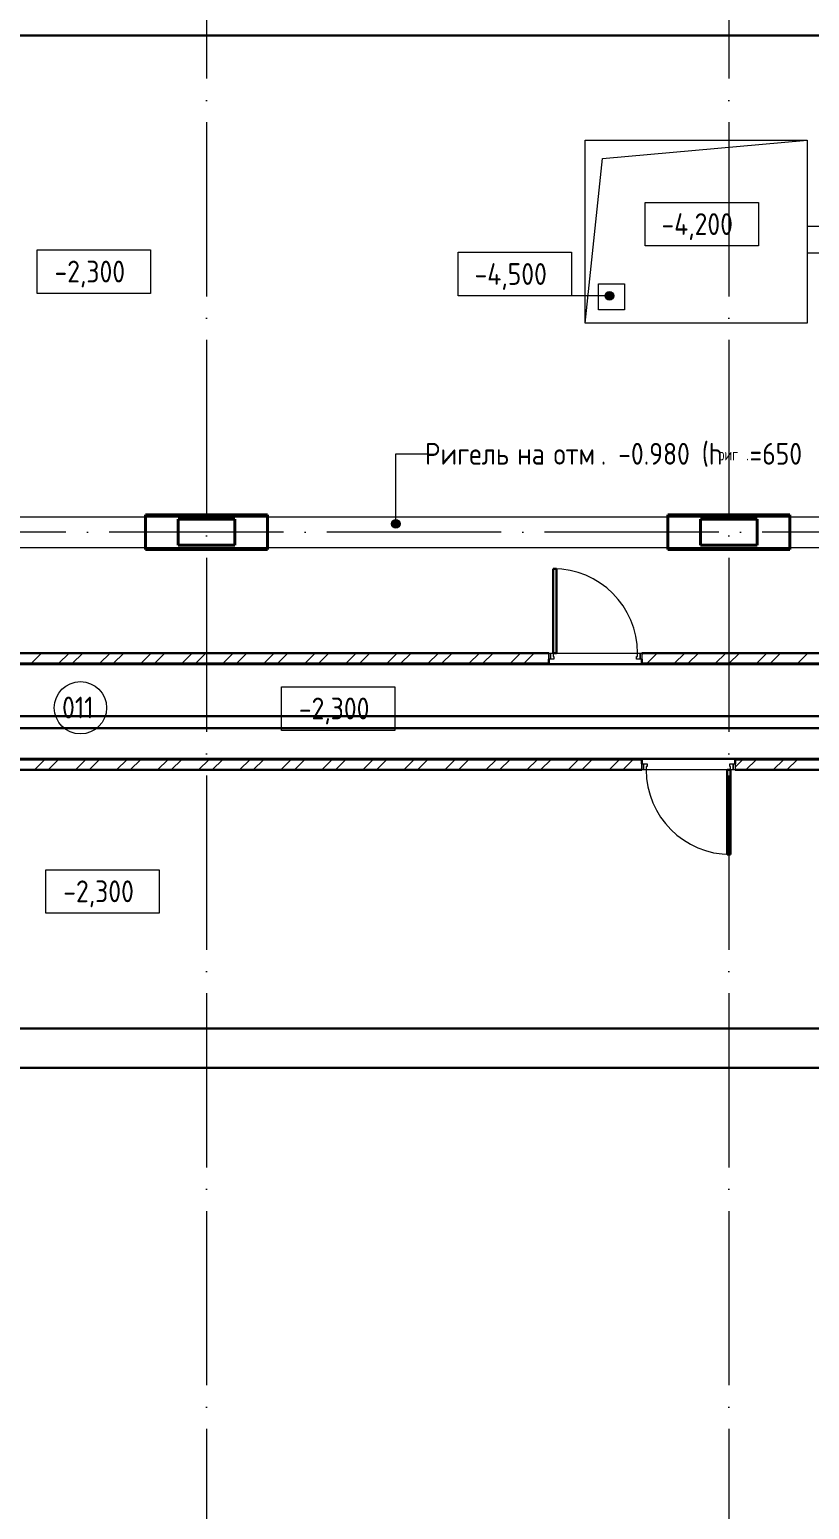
# Model space of a CAD drawing. Header units: millimetres. Extents: x -259793 to 1187961, y -549744 to 43070.
# Drawn here: x -197300 to -188342, y 9042 to 26031 of the extents above; entities that cross this region are included whole.
import ezdxf
from ezdxf import colors
from ezdxf.entities.mleader import LeaderData, LeaderLine
from ezdxf.math import Vec2, Vec3

# ---------------------------------------------------------------- set-up
doc = ezdxf.new("R2010")
doc.units = ezdxf.units.MM
doc.linetypes.add('ADSK_Линия сетки', pattern=[25, 20, -2.5, 0, -2.5])
doc.linetypes.add('ADSK_Сверху', pattern=[450, 300, -150])
for name, color, linetype, lineweight in [('RC-Выноски', 7, 'Continuous', 0), ('RC-Линии_связи-Адресные', 5, 'Continuous', 30), ('Аннотация', 7, 'Continuous', 18), ('Двери', 252, 'Continuous', 9), ('Линии', 7, 'Continuous', 9), ('лс', 5, 'Continuous', 30), ('Марки помещений', 252, 'Continuous', 20), ('Несущие колонны', 252, 'Continuous', 18), ('Оси', 252, 'Continuous', 9), ('Отметки', 7, 'Continuous', 9), ('Перекрытие', 252, 'Continuous', 18), ('Стены наружные', 7, 'Continuous', 18)]:
    doc.layers.add(name, color=color, linetype=linetype, lineweight=lineweight)
doc.styles.add('GOST Common_2', font='', dxfattribs={"width": 0.9, "height": 250})
doc.styles.add('GOST Common_3', font='', dxfattribs={"height": 3.5})
doc.styles.add('RubezhCAD', font='', dxfattribs={"oblique": 10})
doc.styles.get('GOST Common_2').set_extended_font_data('GOST type B')
doc.styles.get('GOST Common_3').set_extended_font_data('GOST 2.304 type A')
doc.styles.get('RubezhCAD').set_extended_font_data('GOST type A')

# ---------------------------------------------------------------- blocks, each defined once
blk = doc.blocks.new('подвал')
at = {"layer": 'Аннотация', "lineweight": 9, "true_color": 0x636466}
h = blk.add_hatch(color=251, dxfattribs=at)
edge = h.paths.add_edge_path()
edge.add_arc((-193093, 20356), 50, 0, 360)
at = {"layer": 'Отметки', "true_color": 0x636466}
h = blk.add_hatch(color=251, dxfattribs=at)
edge = h.paths.add_edge_path()
edge.add_arc((-190640, 22974), 50, 0, 360)
at = {"layer": 'Аннотация', "color": 251, "lineweight": 20, "true_color": 0x636466}
for p, q in [((-190229, 23547), (-190229, 24047)), ((-190229, 24047), (-188929, 24047)), ((-188929, 24047), (-188929, 23547)), ((-197213, 23001), (-197213, 23501)), ((-197213, 23501), (-195913, 23501)), ((-195913, 23501), (-195913, 23001)), ((-192377, 22974), (-192377, 23474)), ((-192377, 23474), (-191077, 23474)), ((-191077, 23474), (-191077, 22974)), ((-188929, 23547), (-190229, 23547)), ((-195913, 23001), (-197213, 23001)), ((-191077, 22974), (-192377, 22974)), ((-194406, 17985), (-194406, 18485)), ((-194406, 18485), (-193106, 18485)), ((-193106, 18485), (-193106, 17985)), ((-193106, 17985), (-194406, 17985)), ((-197112, 15886), (-197112, 16386)), ((-197112, 16386), (-195812, 16386)), ((-195812, 16386), (-195812, 15886)), ((-195812, 15886), (-197112, 15886))]:
    blk.add_line(p, q, dxfattribs=at)
at = {"layer": 'Аннотация', "color": 251, "lineweight": 9, "true_color": 0x636466}
for p, q in [((-193093, 21161), (-192735, 21161)), ((-193093, 20356), (-193093, 21161))]:
    blk.add_line(p, q, dxfattribs=at)
blk.add_circle((-193093, 20356), 50, dxfattribs=at)
at = {"layer": 'Двери', "color": 251, "lineweight": 30, "true_color": 0x636466}
for p, q in [((-191287, 19842), (-191247, 19842)), ((-191287, 18872), (-191287, 19842)), ((-191247, 19842), (-191247, 18872)), ((-191247, 18872), (-191287, 18872)), ((-189287, 16562), (-189287, 17532)), ((-189287, 17532), (-189247, 17532)), ((-189247, 17532), (-189247, 16562)), ((-189247, 16562), (-189287, 16562))]:
    blk.add_line(p, q, dxfattribs=at)
at = {"layer": 'Двери', "color": 251, "true_color": 0x636466}
for p, q in [((-191337, 18872), (-191317, 18872)), ((-191337, 18802), (-191337, 18872)), ((-191317, 18872), (-191287, 18872)), ((-191317, 18802), (-191317, 18872)), ((-191317, 18872), (-191317, 18802)), ((-191287, 18872), (-191287, 18832)), ((-190317, 18872), (-190287, 18872)), ((-190317, 18832), (-190317, 18872)), ((-190287, 18872), (-190287, 18802)), ((-190287, 18872), (-190267, 18872)), ((-190287, 18802), (-190287, 18872)), ((-190267, 18872), (-190267, 18802)), ((-191317, 18802), (-191337, 18802)), ((-191277, 18802), (-191317, 18802)), ((-191287, 18832), (-191277, 18832)), ((-191277, 18832), (-191277, 18802)), ((-190327, 18832), (-190317, 18832)), ((-190327, 18802), (-190327, 18832)), ((-190287, 18802), (-190327, 18802)), ((-190267, 18802), (-190287, 18802)), ((-190267, 17602), (-190247, 17602)), ((-190267, 17532), (-190267, 17602)), ((-190247, 17532), (-190267, 17532)), ((-190247, 17532), (-190247, 17602)), ((-190247, 17602), (-190207, 17602)), ((-190247, 17602), (-190247, 17532)), ((-190217, 17532), (-190247, 17532)), ((-190217, 17572), (-190217, 17532)), ((-190207, 17572), (-190217, 17572)), ((-190207, 17602), (-190207, 17572)), ((-189257, 17602), (-189217, 17602)), ((-189257, 17572), (-189257, 17602)), ((-189247, 17572), (-189257, 17572)), ((-189247, 17532), (-189247, 17572)), ((-189217, 17532), (-189247, 17532)), ((-189217, 17602), (-189217, 17532)), ((-189217, 17532), (-189217, 17602)), ((-189217, 17602), (-189197, 17602)), ((-189197, 17532), (-189217, 17532)), ((-189197, 17602), (-189197, 17532))]:
    blk.add_line(p, q, dxfattribs=at)
for centre, start, end in [((-191287, 18872), 0, 90), ((-189247, 17532), 180, 270)]:
    blk.add_arc(centre, 970, start, end, dxfattribs=at)
at = {"layer": 'Линии', "color": 251, "linetype": 'ADSK_Сверху', "ltscale": 100, "true_color": 0x636466}
for p, q in [((-178222, 23769), (-188367, 23769)), ((-188367, 23769), (-188367, 23469)), ((-188367, 23469), (-178222, 23469)), ((-200827, 20437), (-180362, 20437)), ((-200827, 20087), (-180362, 20087))]:
    blk.add_line(p, q, dxfattribs=at)
at = {"layer": 'Марки помещений', "color": 251, "true_color": 0x636466}
blk.add_circle((-196716, 18245), 300, dxfattribs=at)
at = {"layer": 'Несущие колонны', "color": 251, "lineweight": 40, "true_color": 0x636466}
for p, q in [((-195967, 20062), (-195967, 20462)), ((-195967, 20462), (-194567, 20462)), ((-195592, 20112), (-195592, 20412)), ((-195592, 20412), (-194942, 20412)), ((-194942, 20412), (-194942, 20112)), ((-194567, 20462), (-194567, 20062)), ((-189967, 20062), (-189967, 20462)), ((-189967, 20462), (-188567, 20462)), ((-189592, 20112), (-189592, 20412)), ((-189592, 20412), (-188942, 20412)), ((-188942, 20412), (-188942, 20112)), ((-188567, 20462), (-188567, 20062)), ((-194567, 20062), (-195967, 20062)), ((-194942, 20112), (-195592, 20112)), ((-188567, 20062), (-189967, 20062)), ((-188942, 20112), (-189592, 20112))]:
    blk.add_line(p, q, dxfattribs=at)
at = {"layer": 'Несущие колонны', "color": 251, "true_color": 0x636466}
for p, q in [((-195967, 20462), (-194567, 20462)), ((-195967, 20062), (-195967, 20462)), ((-195592, 20412), (-194942, 20412)), ((-195592, 20112), (-195592, 20412)), ((-194942, 20412), (-194942, 20112)), ((-194567, 20462), (-194567, 20062)), ((-189967, 20462), (-188567, 20462)), ((-189967, 20062), (-189967, 20462)), ((-189592, 20412), (-188942, 20412)), ((-189592, 20112), (-189592, 20412)), ((-188942, 20412), (-188942, 20112)), ((-188567, 20462), (-188567, 20062)), ((-194567, 20062), (-195967, 20062)), ((-194942, 20112), (-195592, 20112)), ((-188567, 20062), (-189967, 20062)), ((-188942, 20112), (-189592, 20112))]:
    blk.add_line(p, q, dxfattribs=at)
at = {"layer": 'Оси', "color": 251, "linetype": 'ADSK_Линия сетки', "ltscale": 100, "true_color": 0x636466}
for p, q in [((-195267, 29968), (-195267, -28468)), ((-189267, 29968), (-189267, -28468)), ((-174384, 25962), (-244528, 25962)), ((-174384, 20262), (-244528, 20262)), ((-174384, 14562), (-244528, 14562))]:
    blk.add_line(p, q, dxfattribs=at)
at = {"layer": 'Отметки', "color": 251, "lineweight": 20, "true_color": 0x636466}
blk.add_line((-190640, 22974), (-191727, 22974), dxfattribs=at)
at = {"layer": 'Отметки', "color": 251, "true_color": 0x636466}
blk.add_circle((-190640, 22974), 50, dxfattribs=at)
at = {"layer": 'Перекрытие', "color": 251, "true_color": 0x636466}
for p, q in [((-190917, 24762), (-188367, 24762)), ((-190917, 22662), (-190917, 24762)), ((-190718, 24551), (-188367, 24762)), ((-188367, 24762), (-188367, 22662)), ((-190917, 22662), (-190718, 24551)), ((-190767, 23112), (-190467, 23112)), ((-190767, 22812), (-190767, 23112)), ((-190467, 23112), (-190467, 22812)), ((-190467, 22812), (-190767, 22812)), ((-188367, 22662), (-190917, 22662)), ((-191247, 18872), (-190317, 18872)), ((-189287, 17532), (-190217, 17532))]:
    blk.add_line(p, q, dxfattribs=at)
at = {"layer": 'Стены наружные', "color": 251, "lineweight": 30, "true_color": 0x636466}
for p, q in [((-200827, 25962), (-185477, 25962)), ((-191337, 18872), (-200827, 18872)), ((-185477, 18872), (-190267, 18872)), ((-200827, 18752), (-191337, 18752)), ((-191337, 18752), (-191337, 18802)), ((-190267, 18802), (-190267, 18752)), ((-190267, 18752), (-185477, 18752)), ((-190267, 17652), (-200827, 17652)), ((-200827, 17532), (-190267, 17532)), ((-190267, 17602), (-190267, 17652)), ((-186677, 17652), (-189197, 17652)), ((-189197, 17652), (-189197, 17602)), ((-189197, 17532), (-186797, 17532)), ((-184837, 14562), (-200827, 14562)), ((-184837, 14112), (-200767, 14112))]:
    blk.add_line(p, q, dxfattribs=at)
at = {"layer": 'Стены наружные', "color": 251, "linetype": 'Continuous', "lineweight": 9, "true_color": 0x636466}
for p, q in [((-197282, 18752), (-197162, 18872)), ((-196967, 18752), (-196847, 18872)), ((-196810, 18752), (-196690, 18872)), ((-196496, 18752), (-196376, 18872)), ((-196339, 18752), (-196219, 18872)), ((-196024, 18752), (-195904, 18872)), ((-195867, 18752), (-195747, 18872)), ((-195553, 18752), (-195433, 18872)), ((-195396, 18752), (-195276, 18872)), ((-195081, 18752), (-194961, 18872)), ((-194924, 18752), (-194804, 18872)), ((-194610, 18752), (-194490, 18872)), ((-194453, 18752), (-194333, 18872)), ((-194139, 18752), (-194019, 18872)), ((-193981, 18752), (-193861, 18872)), ((-193667, 18752), (-193547, 18872)), ((-193510, 18752), (-193390, 18872)), ((-193196, 18752), (-193076, 18872)), ((-193038, 18752), (-192918, 18872)), ((-192724, 18752), (-192604, 18872)), ((-192567, 18752), (-192447, 18872)), ((-192253, 18752), (-192133, 18872)), ((-192096, 18752), (-191976, 18872)), ((-191781, 18752), (-191661, 18872)), ((-191624, 18752), (-191504, 18872)), ((-190267, 18852), (-190247, 18872)), ((-190210, 18752), (-190090, 18872)), ((-189895, 18752), (-189775, 18872)), ((-189738, 18752), (-189618, 18872)), ((-189424, 18752), (-189304, 18872)), ((-189267, 18752), (-189147, 18872)), ((-188952, 18752), (-188832, 18872)), ((-188795, 18752), (-188675, 18872)), ((-188481, 18752), (-188361, 18872)), ((-197244, 17532), (-197124, 17652)), ((-197087, 17532), (-196967, 17652)), ((-196773, 17532), (-196653, 17652)), ((-196616, 17532), (-196496, 17652)), ((-196301, 17532), (-196181, 17652)), ((-196144, 17532), (-196024, 17652)), ((-195830, 17532), (-195710, 17652)), ((-195673, 17532), (-195553, 17652)), ((-195359, 17532), (-195239, 17652)), ((-195201, 17532), (-195081, 17652)), ((-194887, 17532), (-194767, 17652)), ((-194730, 17532), (-194610, 17652)), ((-194416, 17532), (-194296, 17652)), ((-194258, 17532), (-194138, 17652)), ((-193944, 17532), (-193824, 17652)), ((-193787, 17532), (-193667, 17652)), ((-193473, 17532), (-193353, 17652)), ((-193316, 17532), (-193196, 17652)), ((-193001, 17532), (-192881, 17652)), ((-192844, 17532), (-192724, 17652)), ((-192530, 17532), (-192410, 17652)), ((-192373, 17532), (-192253, 17652)), ((-192058, 17532), (-191938, 17652)), ((-191901, 17532), (-191781, 17652)), ((-191587, 17532), (-191467, 17652)), ((-191430, 17532), (-191310, 17652)), ((-191115, 17532), (-190995, 17652)), ((-190958, 17532), (-190838, 17652)), ((-190644, 17532), (-190524, 17652)), ((-190487, 17532), (-190367, 17652)), ((-189197, 17564), (-189109, 17652)), ((-189072, 17532), (-188952, 17652)), ((-188758, 17532), (-188638, 17652)), ((-188601, 17532), (-188481, 17652))]:
    blk.add_line(p, q, dxfattribs=at)
at = {"layer": 'Стены наружные', "color": 251, "true_color": 0x636466}
for p, q in [((-185492, 18737), (-200827, 18737)), ((-191337, 18752), (-190267, 18752)), ((-200827, 17667), (-186662, 17667)), ((-189197, 17652), (-190267, 17652))]:
    blk.add_line(p, q, dxfattribs=at)
at = {"layer": 'Аннотация', "color": 251, "true_color": 0x636466, "width": 0.9}
for s, height, style, p in [('Ригель', 250, 'GOST Common_2', (-192758, 21036)), ('. -0.980 (h', 250, 'GOST Common_2', (-190739, 21036)), ('=650', 250, 'GOST Common_2', (-189031, 21036)), ('на', 250, 'GOST Common_2', (-191698, 21036)), ('отм', 250, 'GOST Common_2', (-191281, 21036)), ('риг', 138.8, 'GOST Common_3', (-189390, 21085)), ('.', 139, 'GOST Common_3', (-189068, 21085))]:
    blk.add_text(s, height=height, dxfattribs=dict(at, style=style)).set_placement(p)
at = {"layer": 'Марки помещений', "color": 251, "true_color": 0x636466, "style": 'GOST Common_2', "width": 0.9}
blk.add_text('011', height=250, dxfattribs=at).set_placement((-196927, 18123))
at = {"layer": 'Отметки', "color": 251, "true_color": 0x636466, "style": 'GOST Common_2', "width": 0.9}
for s, p in [('-4,200', (-190042, 23673)), ('-2,300', (-197014, 23128)), ('-4,500', (-192189, 23100)), ('-2,300', (-194207, 18112)), ('-2,300', (-196913, 16013))]:
    blk.add_text(s, height=250, dxfattribs=at).set_placement(p)

msp = doc.modelspace()

# ---------------------------------------------------------------- linework, layer by layer
at = {"layer": 'RC-Линии_связи-Адресные'}
msp.add_line((-203673.33297, 18149.98755), (-185682.79529, 18149.98755), dxfattribs=at)
at = {"layer": 'лс'}
msp.add_lwpolyline([(-233535.73645, -6873.94998), (-203414.67503, -6873.94998), (-203414.67503, 18009.15827), (-185976.67718, 18009.15827)], dxfattribs=at)

# ---------------------------------------------------------------- block references
msp.add_blockref('подвал', (0, 0))

# ---------------------------------------------------------------- next in the draw order: leaders
at = {"layer": 'RC-Выноски', "ltscale": 0.01}
ml = msp.add_multileader_mtext('Standard', dxfattribs=at)
ml.set_content('АЛС1.2', color=256, style='RubezhCAD')
ml.set_leader_properties()
ml.build(insert=Vec2(0, 0))
ml.multileader.update_dxf_attribs({"has_text_frame": 1, "text_right_attachment_type": 2, "dogleg_length": 2, "arrow_head_size": 200, "scale": 100})
ctx = ml.context
ctx.base_point, ctx.scale, ctx.char_height, ctx.arrow_head_size, ctx.landing_gap_size, ctx.plane_origin = Vec3(-188344.04265, 16469.78404), 100, 250, 200, 100, Vec3(-231879.446, -169503.50561)
ctx.right_attachment, ctx.text_align_type = 2, 1
notes = []
notes.append((ctx, [(1, (1, 1, 0), (-187068.37916, 16469.78404), (-1, 0), 200, [(0, [(-187075.48744, 15539.39154)], 0, [])])]))
ctx.mtext.insert, ctx.mtext.alignment, ctx.mtext.flow_direction = Vec3(-187806.21091, 16594.78404), 2, 5
ctx.mtext.has_bg_fill, ctx.mtext.bg_color, ctx.mtext.bg_scale_factor, ctx.mtext.bg_transparency, ctx.mtext.use_window_bg_color = 1, -1027028792, 1.5, 0, 1
for ctx, leaders in notes:
    for number, flags, end, landing, length, lines in leaders:
        leader = LeaderData()
        leader.index, (leader.has_last_leader_line, leader.has_dogleg_vector, leader.attachment_direction) = number, flags
        leader.last_leader_point, leader.dogleg_vector, leader.dogleg_length = Vec3(end), Vec3(landing), length
        for number, points, colour, breaks in lines:
            line = LeaderLine()
            line.index, line.vertices, line.color, line.breaks = number, Vec3.list(points), colors.encode_raw_color(colour), breaks
            leader.lines.append(line)
        ctx.leaders.append(leader)

doc.saveas('drawing.dxf')
